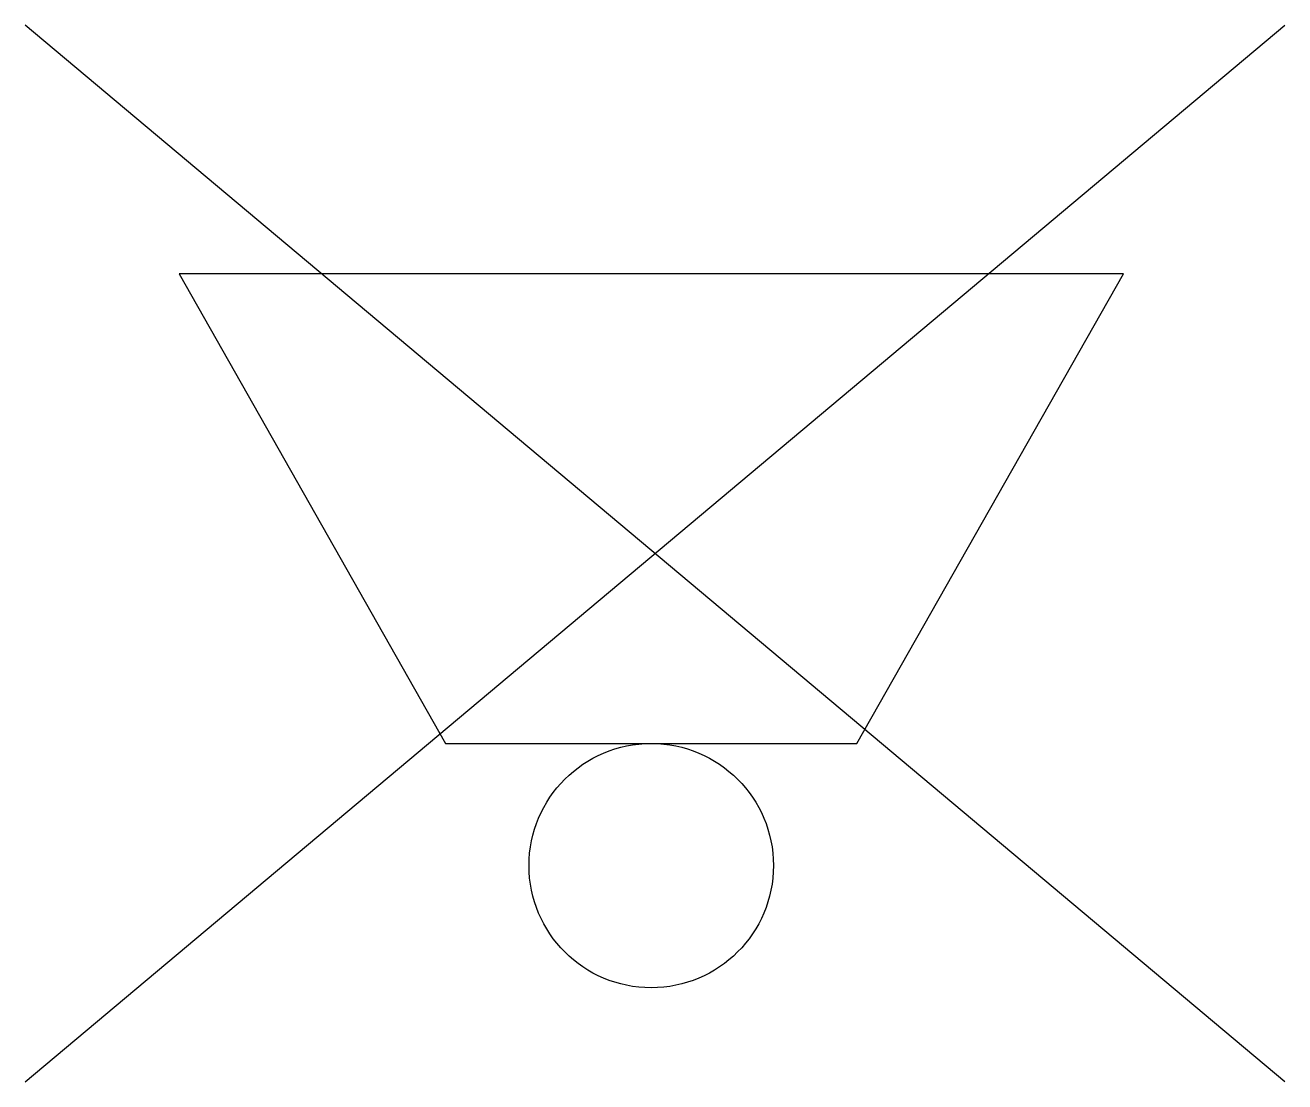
# Model space of a CAD drawing. Extents: x -0.64 to 0.65, y -0.22 to 0.86.
import ezdxf

# ---------------------------------------------------------------- set-up
doc = ezdxf.new("R2010")
doc.units = 0
doc.header["$LTSCALE"] = 0.2

msp = doc.modelspace()

# ---------------------------------------------------------------- linework, layer by layer
at = {"color": 0}
for p, q in [((-0.6404, -0.2212), (0.6481, 0.8599)), ((0.6481, -0.2212), (-0.6404, 0.8599))]:
    msp.add_line(p, q, dxfattribs=at)
at = {"ltscale": 0.5, "flags": 128}
msp.add_lwpolyline([(-0.483, 0.6056), (-0.2103, 0.125), (0.2103, 0.125), (0.483, 0.6056)], close=True, dxfattribs=at)
at = {"ltscale": 0.5}
msp.add_circle((0, 0), 0.125, dxfattribs=at)

doc.saveas('drawing.dxf')
